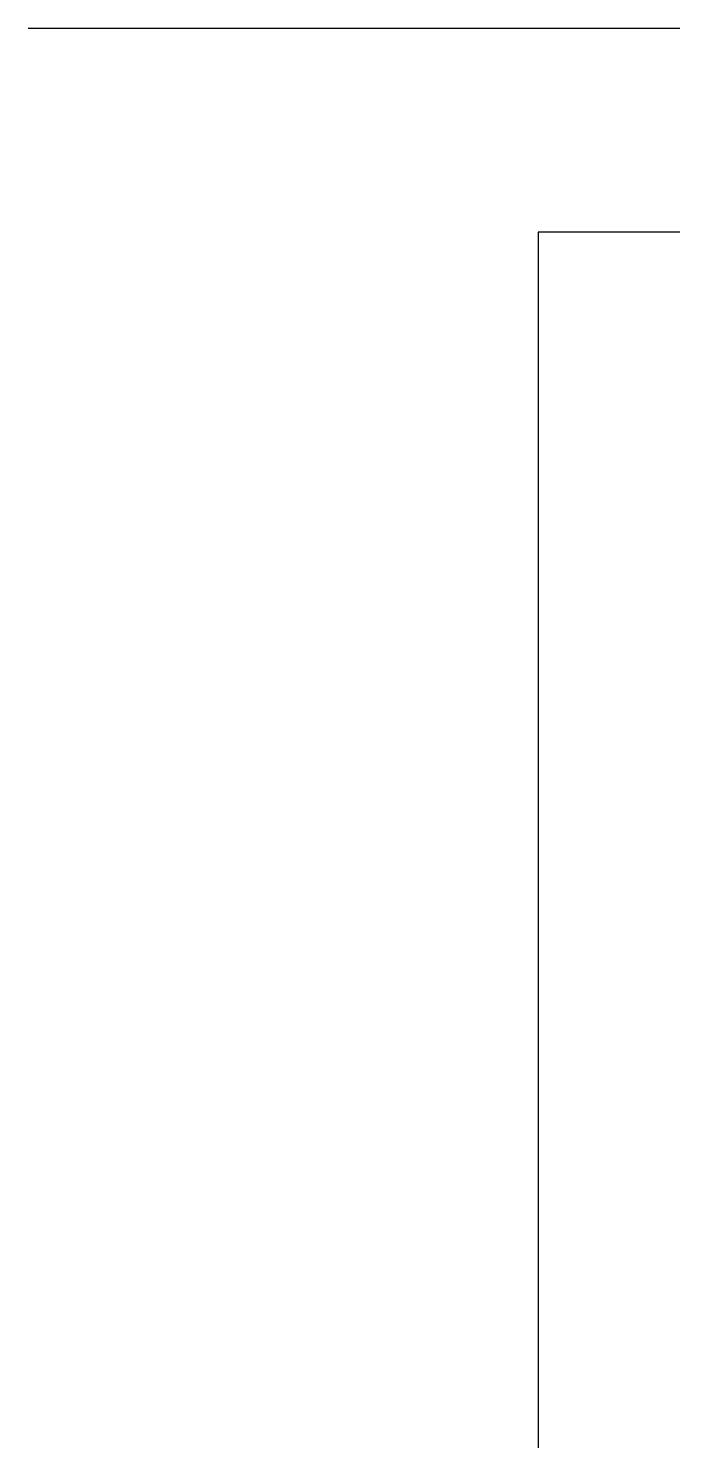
# Model space of a CAD drawing. Header units: metres. Extents: x 17 to 1264, y 17 to 859.
# Drawn here: x 16.8 to 106.5, y 662.2 to 858.8 of the extents above; entities that cross this region are included whole.
import ezdxf

# ---------------------------------------------------------------- set-up
doc = ezdxf.new("R2010")
doc.units = ezdxf.units.M
doc.layers.add('LINES', color=7, linetype='Continuous')
doc.layers.add('RECTS', color=7, linetype='Continuous')

msp = doc.modelspace()

# ---------------------------------------------------------------- linework, layer by layer
at = {"layer": 'LINES'}
for p, q in [((87.762, 830.448), (87.762, 45.216)), ((87.762, 830.448), (87.762, 45.216)), ((1179.138, 830.448), (87.762, 830.448)), ((1179.138, 830.448), (87.762, 830.448))]:
    msp.add_line(p, q, dxfattribs=at)
at = {"layer": 'RECTS'}
msp.add_lwpolyline([(16.842, 858.816), (1207.434, 858.816), (1207.434, 16.848), (16.842, 16.848)], dxfattribs=at)

doc.saveas('drawing.dxf')
